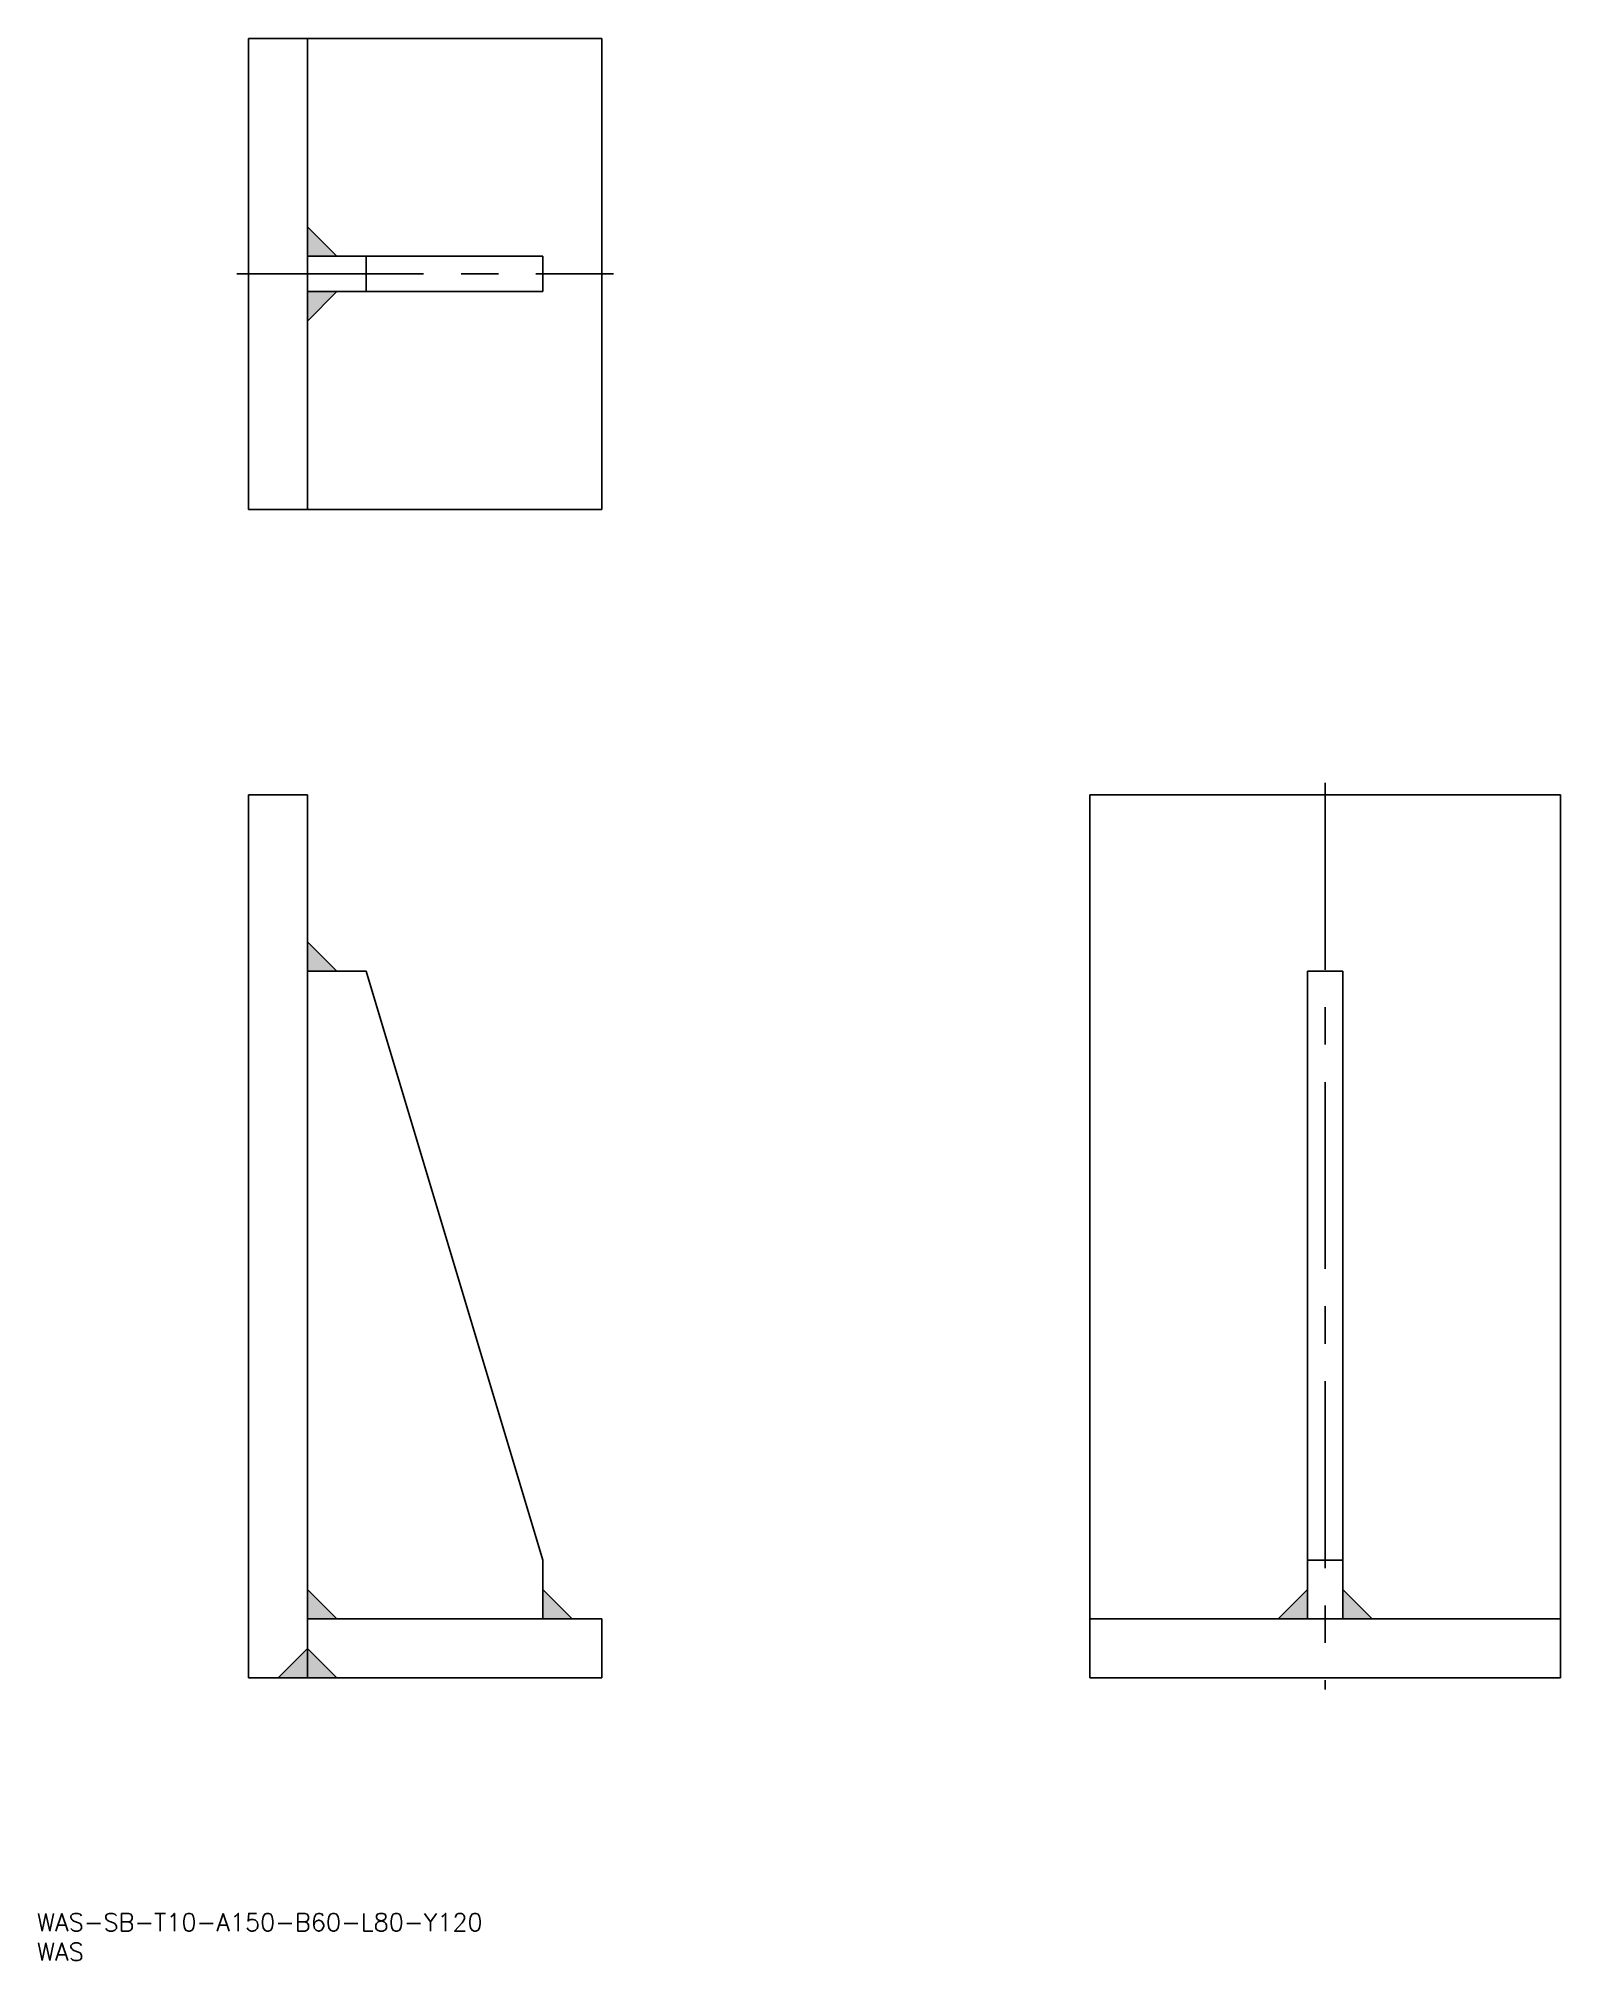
# Model space of a CAD drawing. Extents: x 0 to 259, y 0 to 326.
import ezdxf

# ---------------------------------------------------------------- set-up
doc = ezdxf.new("R2010")
doc.units = 0
doc.linetypes.add('CENTER', pattern=[50.8, 31.75, -6.35, 6.35, -6.35])
doc.layers.get('0').update_dxf_attribs({"linetype": 'CONTINUOUS'})
doc.layers.add('CENTER', color=1, linetype='CENTER')
doc.styles.get("Standard").update_dxf_attribs({"font": 'txt.shx', "height": 3, "bigfont": 'bigfont.shx'})

# ---------------------------------------------------------------- blocks, each defined once
blk = doc.blocks.new('*U1')
at = {"color": 7, "linetype": 'CONTINUOUS'}
blk.add_text('WAS-SB-T10-A150-B60-L80-Y120', height=3, dxfattribs=at).set_placement((0, 5))
blk = doc.blocks.new('*U2')
at = {"color": 7, "linetype": 'CONTINUOUS'}
blk.add_text('WAS', height=3, dxfattribs=at).set_placement((0, 0))
blk = doc.blocks.new('*U3')
at = {"color": 7, "linetype": 'CONTINUOUS'}
for p, q in [((45.964051, 294.47943), (45.964051, 289.47943)), ((50.964051, 289.47943), (45.964051, 294.47943))]:
    blk.add_line(p, q, dxfattribs=at)
blk.add_solid([(45.964051, 294.47943), (45.964051, 289.47943), (50.964051, 289.47943)], dxfattribs=at)
blk = doc.blocks.new('*U4')
at = {"color": 7, "linetype": 'CONTINUOUS'}
for p, q in [((50.964051, 283.47943), (45.964051, 278.47943)), ((45.964051, 278.47943), (45.964051, 283.47943))]:
    blk.add_line(p, q, dxfattribs=at)
at = {"color": 7, "linetype": 'CONTINUOUS', "extrusion": (0, 0, -1)}
blk.add_solid([(-45.964051, 283.47943), (-50.964051, 283.47943), (-45.964051, 278.47943)], dxfattribs=at)
blk = doc.blocks.new('*U5')
at = {"color": 7, "linetype": 'CONTINUOUS'}
for p, q in [((45.964051, 173.026256), (45.964051, 168.026256)), ((50.964051, 168.026256), (45.964051, 173.026256))]:
    blk.add_line(p, q, dxfattribs=at)
blk.add_solid([(45.964051, 173.026256), (45.964051, 168.026256), (50.964051, 168.026256)], dxfattribs=at)
blk = doc.blocks.new('*U6')
at = {"color": 7, "linetype": 'CONTINUOUS'}
for p, q in [((45.964051, 63.026256), (45.964051, 58.026256)), ((50.964051, 58.026256), (45.964051, 63.026256))]:
    blk.add_line(p, q, dxfattribs=at)
blk.add_solid([(45.964051, 63.026256), (45.964051, 58.026256), (50.964051, 58.026256)], dxfattribs=at)
blk = doc.blocks.new('*U7')
at = {"color": 7, "linetype": 'CONTINUOUS'}
for p, q in [((85.964051, 63.026256), (85.964051, 58.026256)), ((90.964051, 58.026256), (85.964051, 63.026256))]:
    blk.add_line(p, q, dxfattribs=at)
blk.add_solid([(85.964051, 63.026256), (85.964051, 58.026256), (90.964051, 58.026256)], dxfattribs=at)
blk = doc.blocks.new('*U8')
at = {"color": 7, "linetype": 'CONTINUOUS'}
for p, q in [((45.964051, 53.026256), (45.964051, 48.026256)), ((50.964051, 48.026256), (45.964051, 53.026256))]:
    blk.add_line(p, q, dxfattribs=at)
blk.add_solid([(45.964051, 53.026256), (45.964051, 48.026256), (50.964051, 48.026256)], dxfattribs=at)
blk = doc.blocks.new('*U9')
at = {"color": 7, "linetype": 'CONTINUOUS'}
for p, q in [((45.964051, 53.026256), (40.964051, 48.026256)), ((45.964051, 48.026256), (45.964051, 53.026256))]:
    blk.add_line(p, q, dxfattribs=at)
blk.add_solid([(45.964051, 53.026256), (40.964051, 48.026256), (45.964051, 48.026256)], dxfattribs=at)
blk = doc.blocks.new('*U10')
at = {"color": 7, "linetype": 'CONTINUOUS'}
for p, q in [((221.891983, 63.026256), (221.891983, 58.026256)), ((226.891983, 58.026256), (221.891983, 63.026256))]:
    blk.add_line(p, q, dxfattribs=at)
blk.add_solid([(221.891983, 63.026256), (221.891983, 58.026256), (226.891983, 58.026256)], dxfattribs=at)
blk = doc.blocks.new('*U11')
at = {"color": 7, "linetype": 'CONTINUOUS'}
for p, q in [((215.891983, 63.026256), (210.891983, 58.026256)), ((215.891983, 58.026256), (215.891983, 63.026256))]:
    blk.add_line(p, q, dxfattribs=at)
blk.add_solid([(215.891983, 63.026256), (210.891983, 58.026256), (215.891983, 58.026256)], dxfattribs=at)

msp = doc.modelspace()

# ---------------------------------------------------------------- linework, layer by layer
at = {"color": 7, "linetype": 'CONTINUOUS'}
for p, q in [((95.964051, 326.47943), (35.964051, 326.47943)), ((35.964051, 326.47943), (35.964051, 246.47943)), ((45.964051, 326.47943), (45.964051, 246.47943)), ((95.964051, 246.47943), (95.964051, 326.47943)), ((45.964051, 294.47943), (50.964051, 289.47943)), ((45.964051, 289.47943), (85.964051, 289.47943)), ((55.964051, 283.47943), (55.964051, 289.47943)), ((85.964051, 289.47943), (85.964051, 283.47943)), ((45.964051, 283.47943), (85.964051, 283.47943)), ((45.964051, 278.47943), (50.964051, 283.47943)), ((35.964051, 246.47943), (95.964051, 246.47943)), ((35.964051, 48.026256), (35.964051, 198.026256)), ((35.964051, 198.026256), (45.964051, 198.026256)), ((45.964051, 48.026256), (45.964051, 198.026256)), ((178.891983, 48.026256), (178.891983, 198.026256)), ((178.891983, 198.026256), (258.891983, 198.026256)), ((258.891983, 198.026256), (258.891983, 48.026256)), ((45.964051, 173.026256), (50.964051, 168.026256)), ((55.964051, 168.026256), (45.964051, 168.026256)), ((55.964051, 168.026256), (85.964051, 68.026256)), ((215.891983, 168.026256), (221.891983, 168.026256)), ((215.891983, 168.026256), (215.891983, 58.026256)), ((221.891983, 168.026256), (221.891983, 58.026256)), ((85.964051, 58.026256), (85.964051, 68.026256)), ((221.891983, 68.026256), (215.891983, 68.026256)), ((45.964051, 63.026256), (50.964051, 58.026256)), ((85.964051, 63.026256), (90.964051, 58.026256)), ((215.891983, 63.026256), (210.891983, 58.026256)), ((221.891983, 63.026256), (226.891983, 58.026256)), ((95.964051, 58.026256), (45.964051, 58.026256)), ((95.964051, 48.026256), (95.964051, 58.026256)), ((258.891983, 58.026256), (178.891983, 58.026256)), ((45.964051, 53.026256), (40.964051, 48.026256)), ((45.964051, 53.026256), (50.964051, 48.026256)), ((95.964051, 48.026256), (35.964051, 48.026256)), ((258.891983, 48.026256), (178.891983, 48.026256))]:
    msp.add_line(p, q, dxfattribs=at)
at = {"layer": 'CENTER', "color": 1, "linetype": 'CENTER'}
for p, q in [((33.964051, 286.47943), (97.964051, 286.47943)), ((218.891983, 200.026256), (218.891983, 46.026256))]:
    msp.add_line(p, q, dxfattribs=at)

# ---------------------------------------------------------------- block references
at = {"color": 7, "linetype": 'CONTINUOUS'}
for name in ['*U3', '*U4', '*U5', '*U6', '*U7', '*U11', '*U10', '*U9', '*U8', '*U1', '*U2']:
    msp.add_blockref(name, (0, 0), dxfattribs=at)

doc.saveas('drawing.dxf')
